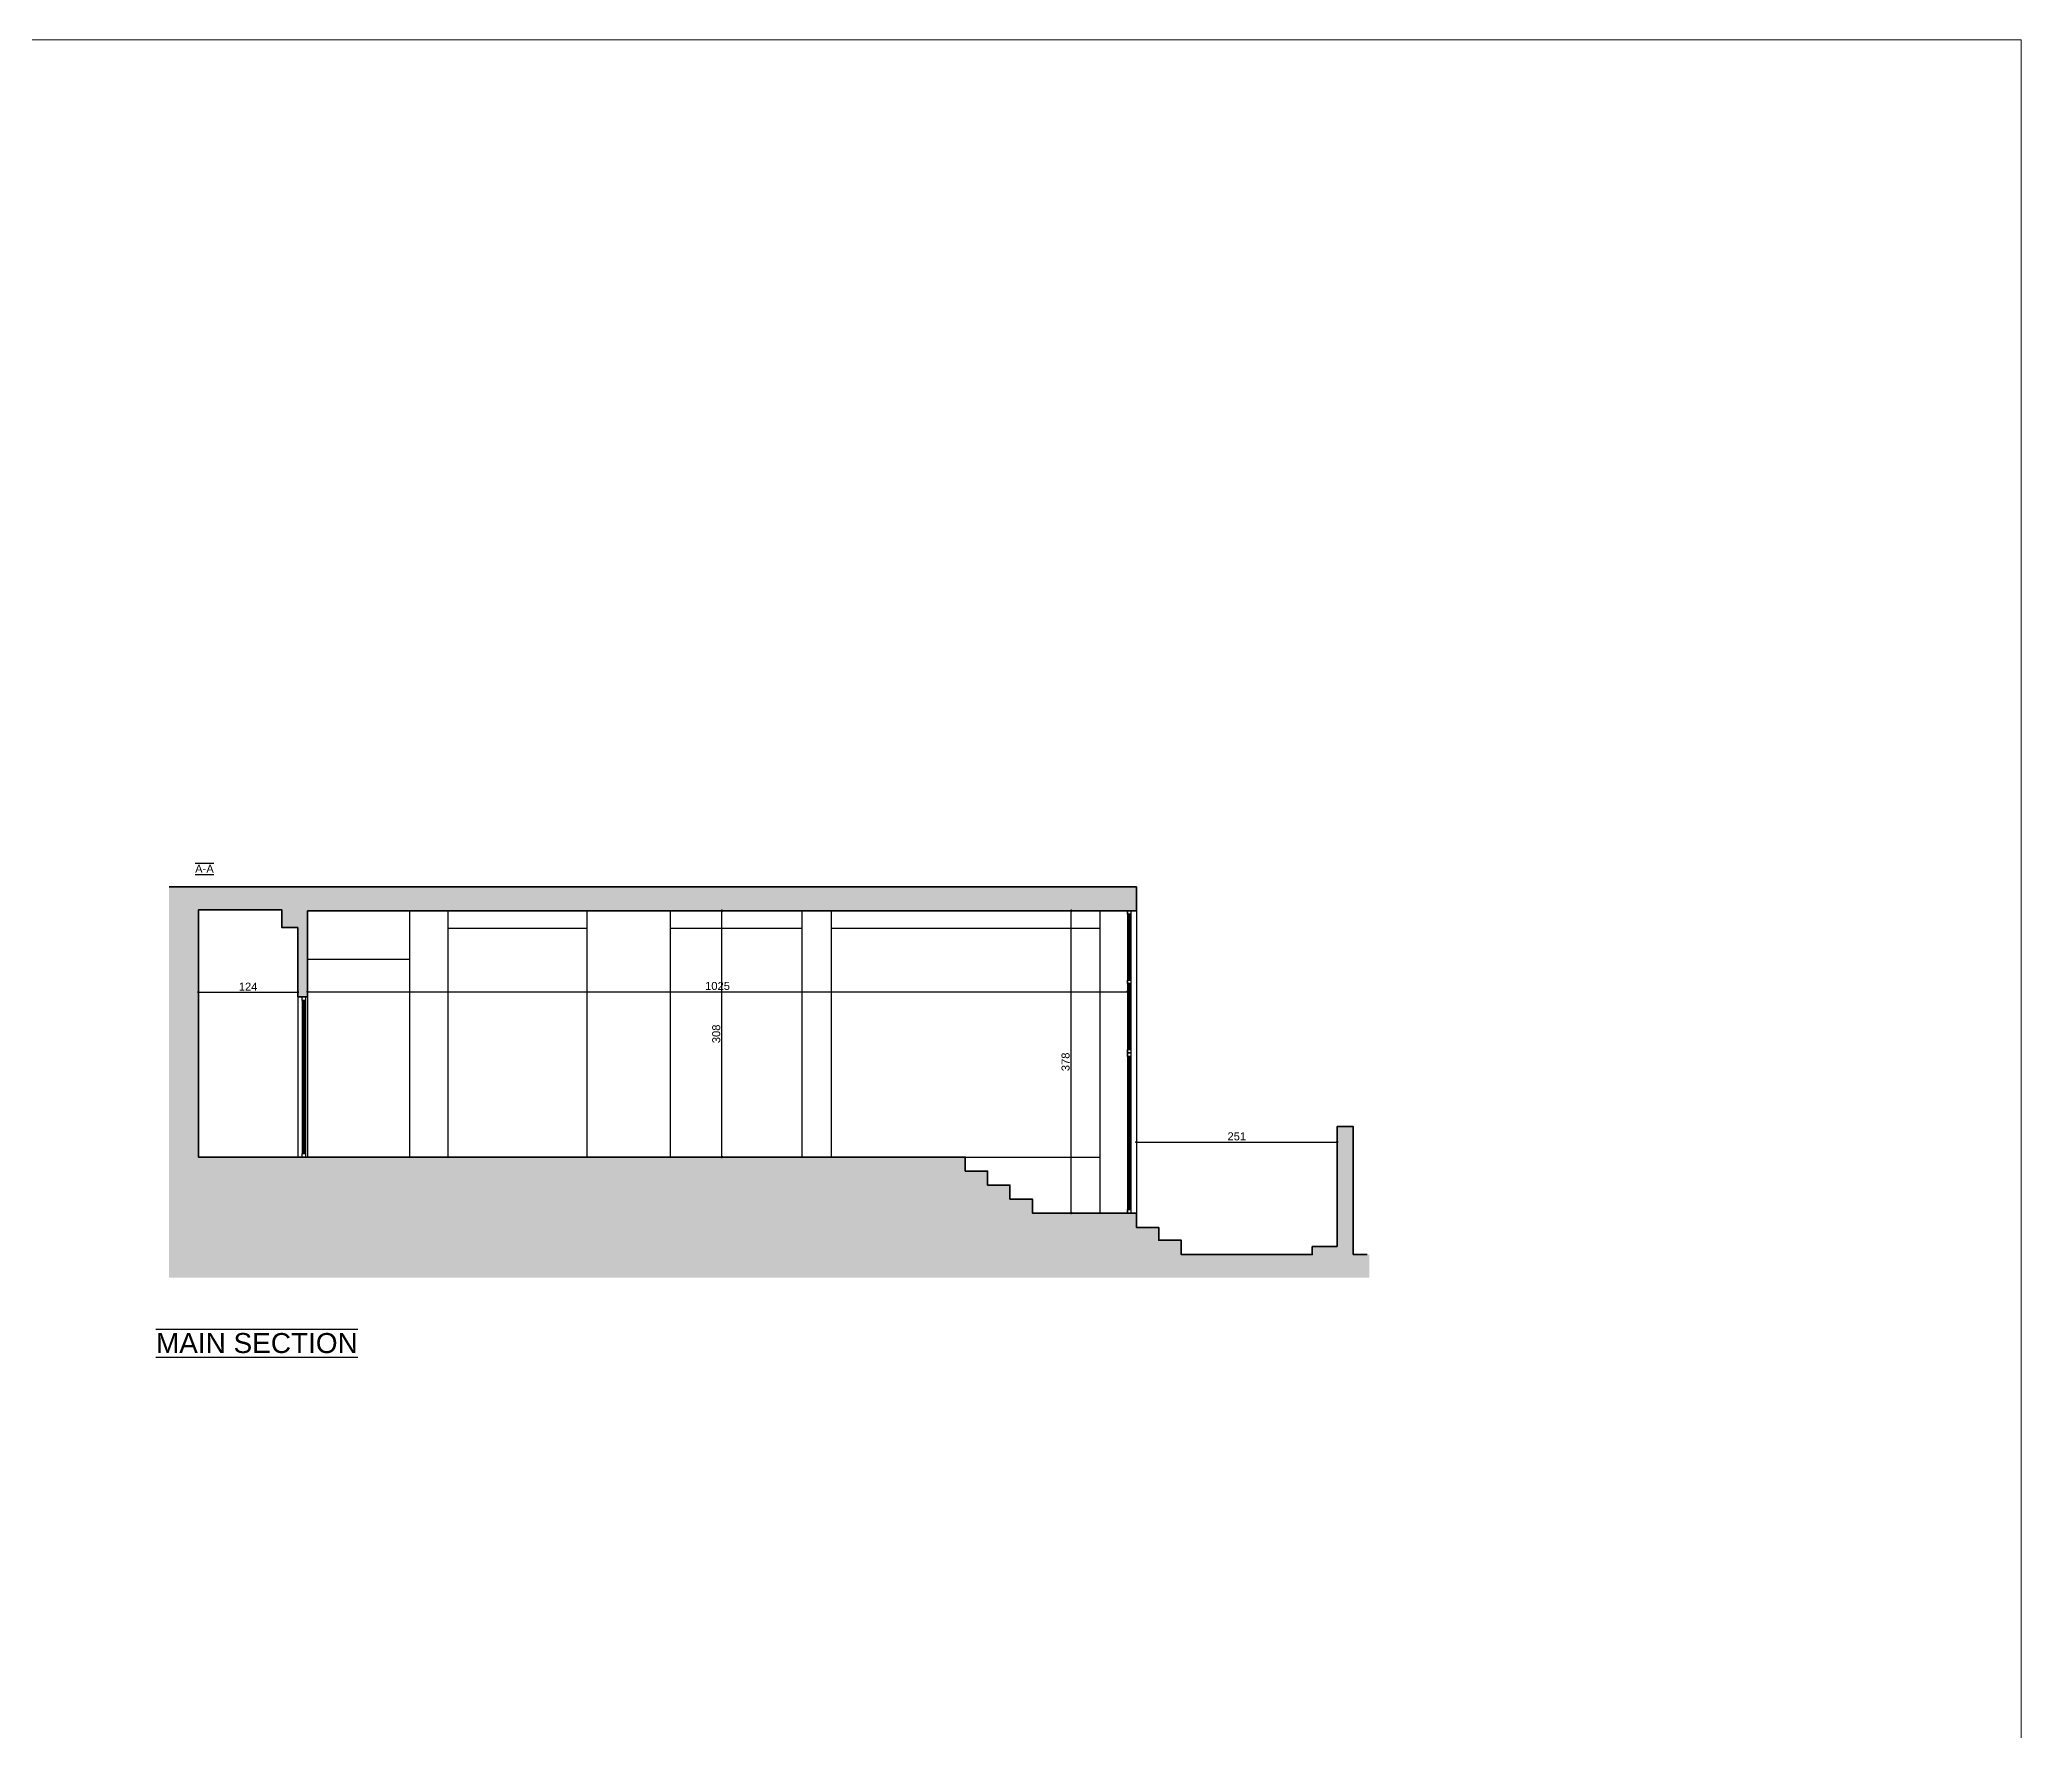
# Model space of a CAD drawing. Header units: inches. Extents: x 13585 to 255999, y -15177 to -1377.
# Drawn here: x 51725 to 54202, y -8667 to -6554 of the extents above; entities that cross this region are included whole.
import ezdxf

# ---------------------------------------------------------------- set-up
doc = ezdxf.new("R2010")
doc.units = ezdxf.units.IN
doc.header["$MEASUREMENT"] = 0
for name, color, linetype, lineweight in [('DIMENSIO', 251, 'Continuous', 0), ('mobilie', 252, 'Continuous', 18), ('mure', 7, 'Continuous', 35), ('MURE TE REJA', 250, 'Continuous', 30), ('verande', 7, 'Continuous', 25), ('xham', 132, 'Continuous', 40)]:
    doc.layers.add(name, color=color, linetype=linetype, lineweight=lineweight)
doc.styles.get("Standard").update_dxf_attribs({"font": 'arial.ttf'})
doc.dimstyles.new('ISO-25', dxfattribs={"dimtxt": 10, "dimasz": 5, "dimexe": 1.25, "dimexo": 0.625, "dimgap": 2, "dimtad": 1, "dimdec": 0, "dimtxsty": 'Standard', "dimblk": 'DOTSMALL', "dimcen": 2.5, "dimadec": 0, "dimazin": 0, "dimtfac": 1, "dimtdec": 0, "dimtix": 1, "dimtmove": 0, "dimatfit": 3, "dimldrblk": 'DOTSMALL', "dimfxl": 1, "dimfxlon": 1, "dimarcsym": 0})

# ---------------------------------------------------------------- blocks, each defined once
blk = doc.blocks.new('_DotSmall')
at = {"color": 0, "linetype": 'ByBlock', "const_width": 0.5}
blk.add_lwpolyline([(-0.0625, 0, 1), (0.0625, 0, 1)], format="xyb", close=True, dxfattribs=at)
blk = doc.blocks.new('*D1600')
at = {"layer": 'Defpoints', "color": 0, "transparency": 16777216}
for p in [(52577.8, -7642.6), (52582.2, -7642.6), (52582.2, -7950.4)]:
    blk.add_point(p, dxfattribs=at)
at = {"layer": 'verande', "color": 0, "lineweight": -2, "transparency": 16777216}
for p, q in [((52578.8, -7642.6), (52576.5, -7642.6)), ((52577.8, -7950.4), (52577.8, -7642.6)), ((52578.8, -7950.4), (52576.5, -7950.4))]:
    blk.add_line(p, q, dxfattribs=at)
at = {"layer": 'verande', "color": 0, "lineweight": -2, "transparency": 16777216, "xscale": 5, "yscale": 5, "zscale": 5}
for p, rotation in [((52577.8, -7642.6), 90), ((52577.8, -7950.4), 270)]:
    blk.add_blockref('_DotSmall', p, dxfattribs=dict(at, rotation=rotation))
at = {"layer": 'verande', "color": 0, "transparency": 16777216, "insert": (52570.7, -7796.5), "char_height": 10, "attachment_point": 5, "rotation": 90}
blk.add_mtext('308', dxfattribs=at)
blk = doc.blocks.new('*D1605')
at = {"layer": 'Defpoints', "color": 0, "transparency": 16777216}
for p in [(52047.8, -7744.5), (51923.5, -7759.6), (52047.8, -7759.6)]:
    blk.add_point(p, dxfattribs=at)
at = {"layer": 'DIMENSIO', "color": 0, "lineweight": -2, "transparency": 16777216}
for p, q in [((51923.5, -7745.5), (51923.5, -7743.3)), ((51923.5, -7744.5), (52047.8, -7744.5)), ((52047.8, -7745.5), (52047.8, -7743.3))]:
    blk.add_line(p, q, dxfattribs=at)
at = {"layer": 'DIMENSIO', "color": 0, "lineweight": -2, "transparency": 16777216, "xscale": 5, "yscale": 5, "zscale": 5, "rotation": 180}
blk.add_blockref('_DotSmall', (51923.5, -7744.5), dxfattribs=at)
at = {"layer": 'DIMENSIO', "color": 0, "lineweight": -2, "transparency": 16777216, "xscale": 5, "yscale": 5, "zscale": 5}
blk.add_blockref('_DotSmall', (52047.8, -7744.5), dxfattribs=at)
at = {"layer": 'DIMENSIO', "color": 0, "transparency": 16777216, "insert": (51985.6, -7737.5), "char_height": 10, "attachment_point": 5}
blk.add_mtext('124', dxfattribs=at)
blk = doc.blocks.new('*D1606')
at = {"layer": 'Defpoints', "color": 0, "transparency": 16777216}
for p in [(53084.8, -7743.8), (52059.8, -7780.9), (53084.8, -7780.9)]:
    blk.add_point(p, dxfattribs=at)
at = {"layer": 'DIMENSIO', "color": 0, "lineweight": -2, "transparency": 16777216}
for p, q in [((52059.8, -7744.8), (52059.8, -7742.5)), ((52059.8, -7743.8), (53084.8, -7743.8)), ((53084.8, -7744.8), (53084.8, -7742.5))]:
    blk.add_line(p, q, dxfattribs=at)
at = {"layer": 'DIMENSIO', "color": 0, "lineweight": -2, "transparency": 16777216, "xscale": 5, "yscale": 5, "zscale": 5, "rotation": 180}
blk.add_blockref('_DotSmall', (52059.8, -7743.8), dxfattribs=at)
at = {"layer": 'DIMENSIO', "color": 0, "lineweight": -2, "transparency": 16777216, "xscale": 5, "yscale": 5, "zscale": 5}
blk.add_blockref('_DotSmall', (53084.8, -7743.8), dxfattribs=at)
at = {"layer": 'DIMENSIO', "color": 0, "transparency": 16777216, "insert": (52572.3, -7736.7), "char_height": 10, "attachment_point": 5}
blk.add_mtext('1025', dxfattribs=at)
blk = doc.blocks.new('*D1607')
at = {"layer": 'Defpoints', "color": 0, "transparency": 16777216}
for p in [(52999.6, -7642.6), (53014.4, -7642.6), (52999.6, -8020.4)]:
    blk.add_point(p, dxfattribs=at)
at = {"layer": 'DIMENSIO', "color": 0, "lineweight": -2, "transparency": 16777216}
for p, q in [((53013.4, -7642.6), (53015.7, -7642.6)), ((53014.4, -8020.4), (53014.4, -7642.6)), ((53013.4, -8020.4), (53015.7, -8020.4))]:
    blk.add_line(p, q, dxfattribs=at)
at = {"layer": 'DIMENSIO', "color": 0, "lineweight": -2, "transparency": 16777216, "xscale": 5, "yscale": 5, "zscale": 5}
for p, rotation in [((53014.4, -7642.6), 90), ((53014.4, -8020.4), 270)]:
    blk.add_blockref('_DotSmall', p, dxfattribs=dict(at, rotation=rotation))
at = {"layer": 'DIMENSIO', "color": 0, "transparency": 16777216, "insert": (53007.3, -7831.5), "char_height": 10, "attachment_point": 5, "rotation": 90}
blk.add_mtext('378', dxfattribs=at)
blk = doc.blocks.new('*D1608')
at = {"layer": 'Defpoints', "color": 0, "transparency": 16777216}
for p in [(53095.8, -7945.8), (53346.7, -7931.7), (53346.7, -7945.8)]:
    blk.add_point(p, dxfattribs=at)
at = {"layer": 'DIMENSIO', "color": 0, "lineweight": -2, "transparency": 16777216}
for p, q in [((53095.8, -7932.7), (53095.8, -7930.4)), ((53095.8, -7931.7), (53346.7, -7931.7)), ((53346.7, -7932.7), (53346.7, -7930.4))]:
    blk.add_line(p, q, dxfattribs=at)
at = {"layer": 'DIMENSIO', "color": 0, "lineweight": -2, "transparency": 16777216, "xscale": 5, "yscale": 5, "zscale": 5, "rotation": 180}
blk.add_blockref('_DotSmall', (53095.8, -7931.7), dxfattribs=at)
at = {"layer": 'DIMENSIO', "color": 0, "lineweight": -2, "transparency": 16777216, "xscale": 5, "yscale": 5, "zscale": 5}
blk.add_blockref('_DotSmall', (53346.7, -7931.7), dxfattribs=at)
at = {"layer": 'DIMENSIO', "color": 0, "transparency": 16777216, "insert": (53221.3, -7924.6), "char_height": 10, "attachment_point": 5}
blk.add_mtext('251', dxfattribs=at)

msp = doc.modelspace()

# ---------------------------------------------------------------- hatches: boundary and pattern name
at = {"layer": 'DIMENSIO', "true_color": 0xf0faf6}
h = msp.add_hatch(dxfattribs=at)
h.set_pattern_fill('ANSI31')
h.set_pattern_definition([(45, (1767.34462, 1039.63876), (-0.08838834765, 0.08838834765), [])])
h.paths.add_polyline_path([(52937.8, -7985.4), (52909.8, -7985.4), (52909.8, -7967.9), (52881.8, -7967.9), (52881.8, -7950.4), (52059.8, -7950.4), (52036.4, -7950.4), (51923.5, -7950.4), (51923.5, -7641.6), (52027.8, -7641.6), (52027.8, -7663.6), (52047.8, -7663.6), (52047.8, -7750.4), (52059.8, -7750.4), (52059.8, -7665), (52059.8, -7642.6), (52187.3, -7642.6), (53095.8, -7642.6), (53095.8, -7612.6), (51886.9, -7612.6), (51886.9, -8101.1), (53386.8, -8101.1), (53386.8, -8072.4), (53384.1, -8072.4), (53366.8, -8072.4), (53366.8, -7912.4), (53346.7, -7912.4), (53346.7, -8062.4), (53315.5, -8062.4), (53315.5, -8072.4), (53151.8, -8072.4), (53151.8, -8054.4), (53123.8, -8054.4), (53123.8, -8038.4), (53095.8, -8038.4), (53095.8, -8020.4), (53072.7, -8020.4), (52965.8, -8020.4), (52965.8, -8002.9), (52937.8, -8002.9)])

# ---------------------------------------------------------------- linework, layer by layer
at = {"layer": 'mobilie'}
msp.add_lwpolyline([(48632.3, -6554), (54201.8, -6554), (54201.8, -15176.7), (48632.3, -15176.7)], close=True, dxfattribs=at)
msp.add_lwpolyline([(53050.3, -7642.6), (53095.8, -7642.6)], dxfattribs=at)
at = {"layer": 'mure'}
for points in [[(51886.9, -7612.6), (53095.8, -7612.6)], [(53095.8, -7642.6), (53095.8, -7612.6)], [(53346.7, -8062.4), (53315.5, -8062.4), (53315.5, -8072.4), (53151.8, -8072.4), (53151.8, -8054.4), (53123.8, -8054.4), (53123.8, -8038.4), (53095.8, -8038.4), (53095.8, -8020.4), (52965.8, -8020.4), (52965.8, -8002.9), (52937.8, -8002.9), (52937.8, -7985.4), (52909.8, -7985.4), (52909.8, -7967.9), (52881.8, -7967.9), (52881.8, -7950.4), (51923.5, -7950.4), (51923.5, -7641.6), (52027.8, -7641.6), (52027.8, -7663.6), (52047.8, -7663.6)], [(52047.8, -7663.6), (52047.8, -7750.4), (52059.8, -7750.4), (52059.8, -7665), (52059.8, -7642.6)], [(52059.8, -7642.6), (53095.8, -7642.6)], [(53366.8, -8072.4), (53366.8, -7912.4), (53346.7, -7912.4), (53346.7, -8062.4)], [(52069.4, -7950.4), (52036.4, -7950.4)], [(52059.8, -7950.4), (52881.8, -7950.4)], [(53095.8, -8020.4), (53072.7, -8020.4)], [(53366.8, -8072.4), (53384.1, -8072.4)]]:
    msp.add_lwpolyline(points, dxfattribs=at)
at = {"layer": 'verande'}
for points in [[(52059.8, -7642.6), (52059.8, -7950.4)], [(52187.3, -7642.6), (52059.8, -7642.6)], [(52187.3, -7642.6), (52187.3, -7950.4)], [(52235.3, -7642.6), (52235.3, -7950.4)], [(52235.3, -7642.6), (53050.3, -7642.6)], [(52409, -7642.6), (52409, -7950.4)], [(52513, -7642.6), (52513, -7950.4)], [(52677.5, -7642.6), (52677.5, -7950.4)], [(52714.5, -7642.6), (52714.5, -7950.4)], [(53050.3, -7642.6), (53050.3, -8020.4)], [(53084.8, -7642.6), (53084.8, -7647)], [(53084.8, -7647), (53084.8, -7815.9)], [(53088.8, -7642.6), (53088.8, -8020.4)], [(53095.8, -7642.6), (53095.8, -8020.4)], [(52047.8, -7663.6), (52047.8, -7950.4)], [(52235.3, -7664.6), (52409, -7664.6)], [(52513, -7664.6), (52677.5, -7664.6)], [(52714.5, -7664.6), (53050.3, -7664.6)], [(52187.3, -7703.6), (52059.8, -7703.6)], [(52053.3, -7754.8), (52053.3, -7945.9)], [(52057.3, -7754.8), (52057.3, -7945.9)], [(53084.8, -7815.9), (53084.8, -8020.4)], [(52881.8, -7950.4), (53050.3, -7950.4)]]:
    msp.add_lwpolyline(points, dxfattribs=at)
at = {"layer": 'verande', "color": 254, "lineweight": 30, "true_color": 0xd4d4d4}
for points in [[(53088.8, -7647), (53084.8, -7647), (53084.8, -7642.6), (53088.8, -7642.6)], [(52057.3, -7754.8), (52053.3, -7754.8), (52053.3, -7750.4), (52057.3, -7750.4)], [(53088.8, -7733.7), (53084.8, -7733.7), (53084.8, -7729.2), (53088.8, -7729.2)], [(53088.8, -7820.4), (53084.8, -7820.4), (53084.8, -7815.9), (53088.8, -7815.9)], [(53088.8, -7824.8), (53084.8, -7824.8), (53084.8, -7820.4), (53088.8, -7820.4)], [(52057.3, -7950.4), (52053.3, -7950.4), (52053.3, -7945.9), (52057.3, -7945.9)], [(53088.8, -8020.4), (53084.8, -8020.4), (53084.8, -8015.9), (53088.8, -8015.9)]]:
    msp.add_lwpolyline(points, close=True, dxfattribs=at)
at = {"layer": 'xham'}
for points in [[(53086.8, -7647), (53086.8, -7729.2)], [(53086.8, -7733.7), (53086.8, -7815.9)], [(52055.3, -7754.8), (52055.3, -7945.9)], [(53086.8, -7824.8), (53086.8, -8015.9)]]:
    msp.add_lwpolyline(points, dxfattribs=at)

# ---------------------------------------------------------------- texts
at = {"layer": 'MURE TE REJA'}
for s, width, insert, char_height, attachment_point in [('{\\L\\O\\C6;A-A}', 228.841, (51942.7, -7585.2), 10, 3), ('{\\L\\O\\C134;MAIN SECTION}', 544.779, (51870.4, -8170.4), 25, 1)]:
    msp.add_mtext_dynamic_manual_height_columns(s, width=width, gutter_width=1, heights=[0], dxfattribs=dict(at, insert=insert, char_height=char_height, attachment_point=attachment_point))

# ---------------------------------------------------------------- dimensions: what is measured, and where the dimension line sits
at = {"layer": 'DIMENSIO'}
dim = msp.add_linear_dim(base=(53014.4, -7642.6), p1=(52999.6, -8020.4), p2=(52999.6, -7642.6), angle=90, dimstyle='ISO-25', dxfattribs=at)
dim.commit()
dim.dimension.update_dxf_attribs({"geometry": '*D1607', "text_midpoint": (53007.3, -7831.5)})
for base, p1, p2, picture, middle in [((52047.8, -7744.5), (51923.5, -7759.6), (52047.8, -7759.6), '*D1605', (51985.6, -7737.5)), ((53084.8, -7743.8), (52059.8, -7780.9), (53084.8, -7780.9), '*D1606', (52572.3, -7736.7)), ((53346.7, -7931.7), (53095.8, -7945.8), (53346.7, -7945.8), '*D1608', (53221.3, -7924.6))]:
    dim = msp.add_linear_dim(base=base, p1=p1, p2=p2, dimstyle='ISO-25', dxfattribs=at)
    dim.commit()
    dim.dimension.update_dxf_attribs({"geometry": picture, "text_midpoint": middle})
at = {"layer": 'verande'}
dim = msp.add_linear_dim(base=(52577.8, -7642.6), p1=(52582.2, -7950.4), p2=(52582.2, -7642.6), angle=90, dimstyle='ISO-25', dxfattribs=at)
dim.commit()
dim.dimension.update_dxf_attribs({"geometry": '*D1600', "text_midpoint": (52570.7, -7796.5)})

doc.saveas('drawing.dxf')
